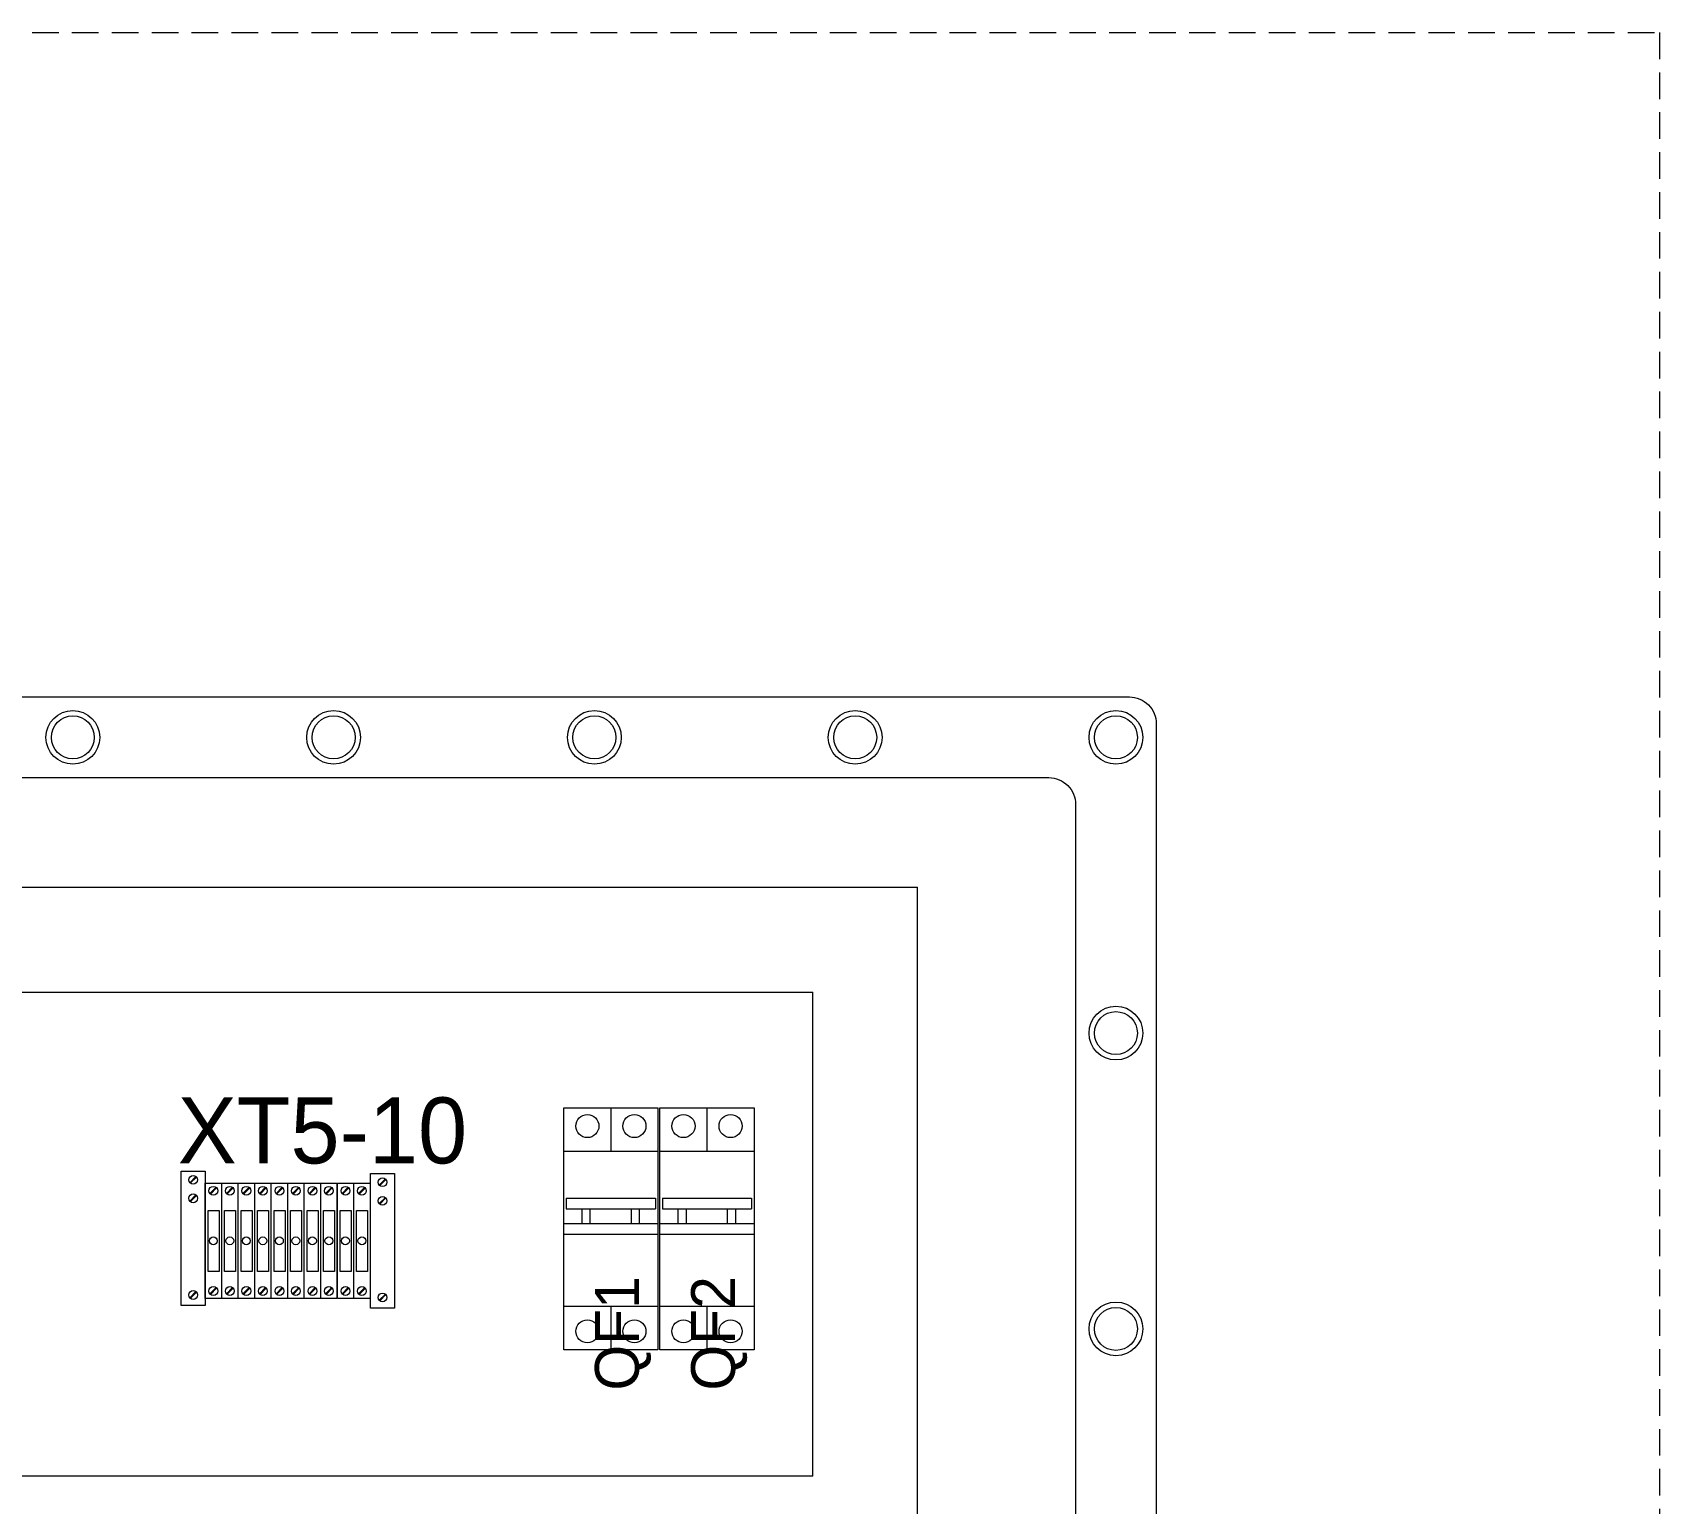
# Model space of a CAD drawing. Header units: millimetres. Extents: x 32721 to 72822, y 57624 to 123188.
# Drawn here: x 38246.3 to 38552.1, y 61908.3 to 62184.8 of the extents above; entities that cross this region are included whole.
import ezdxf

# ---------------------------------------------------------------- set-up
doc = ezdxf.new("R2010")
doc.units = ezdxf.units.MM
doc.header["$LTSCALE"] = 10
doc.linetypes.add('DASHED', pattern=[0.75, 0.5, -0.25])
doc.layers.add('1轮廓实线层', color=7, linetype='Continuous', lineweight=18)
doc.layers.add('6文字层', color=3, linetype='Continuous', lineweight=18)
doc.styles.add('样式 1', font='SIMYOU.TTF', dxfattribs={"width": 0.75})

msp = doc.modelspace()

# ---------------------------------------------------------------- linework, layer by layer
at = {"layer": '1轮廓实线层'}
for p, q in [((37755.02, 62059.91), (38452.49, 62059.91)), ((37770.18, 62044.74), (38437.33, 62044.74)), ((37794.84, 62024.15), (38412.67, 62024.15)), ((38412.67, 61691.33), (38412.67, 62024.15)), ((37814.56, 62004.45), (38392.95, 62004.45)), ((38392.95, 61913.47), (38392.95, 62004.45)), ((38346.17, 61982.7), (38355.01, 61982.7)), ((38346.17, 61937.21), (38346.17, 61982.7)), ((38355.01, 61982.7), (38363.86, 61982.7)), ((38355.01, 61982.7), (38355.01, 61974.54)), ((38363.86, 61982.7), (38363.86, 61937.21)), ((38364.24, 61982.7), (38373.08, 61982.7)), ((38364.24, 61937.21), (38364.24, 61982.7)), ((38373.08, 61982.7), (38381.93, 61982.7)), ((38373.08, 61982.7), (38373.08, 61974.54)), ((38381.93, 61982.7), (38381.93, 61937.21)), ((38346.17, 61974.54), (38363.86, 61974.54)), ((38364.24, 61974.54), (38381.93, 61974.54)), ((38346.62, 61965.72), (38363.4, 61965.72)), ((38346.62, 61965.72), (38346.62, 61963.72)), ((38346.62, 61963.72), (38363.4, 61963.72)), ((38349.61, 61960.96), (38349.61, 61963.72)), ((38351.14, 61960.96), (38351.14, 61963.72)), ((38358.89, 61960.96), (38358.89, 61963.72)), ((38360.41, 61960.96), (38360.41, 61963.72)), ((38363.4, 61965.72), (38363.4, 61963.72)), ((38364.7, 61965.72), (38381.47, 61965.72)), ((38364.7, 61965.72), (38364.7, 61963.72)), ((38364.7, 61963.72), (38381.47, 61963.72)), ((38367.69, 61960.96), (38367.69, 61963.72)), ((38369.21, 61960.96), (38369.21, 61963.72)), ((38376.96, 61960.96), (38376.96, 61963.72)), ((38378.48, 61960.96), (38378.48, 61963.72)), ((38381.47, 61965.72), (38381.47, 61963.72)), ((38346.17, 61960.96), (38363.86, 61960.96)), ((38364.24, 61960.96), (38381.93, 61960.96)), ((38346.17, 61958.96), (38363.86, 61958.96)), ((38364.24, 61958.96), (38381.93, 61958.96)), ((38346.17, 61945.37), (38363.86, 61945.37)), ((38355.01, 61945.37), (38355.01, 61937.21)), ((38364.24, 61945.37), (38381.93, 61945.37)), ((38373.08, 61945.37), (38373.08, 61937.21)), ((38355.01, 61937.21), (38346.17, 61937.21)), ((38363.86, 61937.21), (38355.01, 61937.21)), ((38373.08, 61937.21), (38364.24, 61937.21)), ((38381.93, 61937.21), (38373.08, 61937.21)), ((38392.95, 61913.47), (37814.56, 61913.47))]:
    msp.add_line(p, q, dxfattribs=at)
at = {"layer": '1轮廓实线层', "lineweight": 13}
for p, q in [((38274.2, 61970.77), (38278.75, 61970.77)), ((38274.2, 61945.5), (38274.2, 61970.77)), ((38275.85, 61968.61), (38277.01, 61969.77)), ((38275.95, 61968.51), (38277.11, 61969.67)), ((38278.75, 61970.77), (38278.75, 61945.5)), ((38309.8, 61970.31), (38314.35, 61970.31)), ((38309.8, 61945.04), (38309.8, 61970.31)), ((38311.45, 61968.16), (38312.61, 61969.32)), ((38311.55, 61968.06), (38312.71, 61969.22)), ((38314.35, 61970.31), (38314.35, 61945.04)), ((38275.85, 61965.14), (38277.01, 61966.3)), ((38275.95, 61965.04), (38277.11, 61966.2)), ((38278.75, 61968.55), (38281.79, 61968.55)), ((38278.75, 61946.81), (38278.75, 61968.55)), ((38279.64, 61966.57), (38280.8, 61967.74)), ((38279.74, 61966.47), (38280.9, 61967.63)), ((38281.79, 61968.55), (38281.79, 61946.81)), ((38281.86, 61968.55), (38284.89, 61968.55)), ((38281.86, 61946.81), (38281.86, 61968.55)), ((38282.74, 61966.57), (38283.9, 61967.74)), ((38282.84, 61966.47), (38284.01, 61967.63)), ((38284.89, 61968.55), (38284.89, 61946.81)), ((38284.96, 61968.55), (38288, 61968.55)), ((38284.96, 61946.81), (38284.96, 61968.55)), ((38285.85, 61966.57), (38287.01, 61967.74)), ((38285.95, 61966.47), (38287.11, 61967.63)), ((38288, 61968.55), (38288, 61946.81)), ((38288.07, 61968.55), (38291.1, 61968.55)), ((38288.07, 61946.81), (38288.07, 61968.55)), ((38288.95, 61966.57), (38290.11, 61967.74)), ((38289.06, 61966.47), (38290.22, 61967.63)), ((38291.1, 61968.55), (38291.1, 61946.81)), ((38291.17, 61968.55), (38294.21, 61968.55)), ((38291.17, 61946.81), (38291.17, 61968.55)), ((38292.06, 61966.57), (38293.22, 61967.74)), ((38292.16, 61966.47), (38293.32, 61967.63)), ((38294.21, 61968.55), (38294.21, 61946.81)), ((38294.28, 61968.55), (38297.31, 61968.55)), ((38294.28, 61946.81), (38294.28, 61968.55)), ((38295.16, 61966.57), (38296.32, 61967.74)), ((38295.27, 61966.47), (38296.43, 61967.63)), ((38297.31, 61968.55), (38297.31, 61946.81)), ((38297.38, 61968.55), (38300.42, 61968.55)), ((38297.38, 61946.81), (38297.38, 61968.55)), ((38298.27, 61966.57), (38299.43, 61967.74)), ((38298.37, 61966.47), (38299.53, 61967.63)), ((38300.42, 61968.55), (38300.42, 61946.81)), ((38300.49, 61968.55), (38303.52, 61968.55)), ((38300.49, 61946.81), (38300.49, 61968.55)), ((38301.37, 61966.57), (38302.53, 61967.74)), ((38301.48, 61966.47), (38302.64, 61967.63)), ((38303.52, 61968.55), (38303.52, 61946.81)), ((38303.59, 61968.55), (38306.63, 61968.55)), ((38303.59, 61946.81), (38303.59, 61968.55)), ((38304.48, 61966.57), (38305.64, 61967.74)), ((38304.58, 61966.47), (38305.74, 61967.63)), ((38306.63, 61968.55), (38306.63, 61946.81)), ((38306.7, 61968.55), (38309.73, 61968.55)), ((38306.7, 61946.81), (38306.7, 61968.55)), ((38307.58, 61966.57), (38308.74, 61967.74)), ((38307.69, 61966.47), (38308.85, 61967.63)), ((38309.73, 61968.55), (38309.73, 61946.81)), ((38309.8, 61946.81), (38309.8, 61968.55)), ((38311.45, 61964.68), (38312.61, 61965.84)), ((38311.55, 61964.58), (38312.71, 61965.74)), ((38275.85, 61946.97), (38277.01, 61948.13)), ((38275.95, 61946.87), (38277.11, 61948.03)), ((38279.64, 61947.72), (38280.8, 61948.89)), ((38279.74, 61947.62), (38280.9, 61948.78)), ((38282.74, 61947.72), (38283.9, 61948.89)), ((38282.84, 61947.62), (38284.01, 61948.78)), ((38285.85, 61947.72), (38287.01, 61948.89)), ((38285.95, 61947.62), (38287.11, 61948.78)), ((38288.95, 61947.72), (38290.11, 61948.89)), ((38289.06, 61947.62), (38290.22, 61948.78)), ((38292.06, 61947.72), (38293.22, 61948.89)), ((38292.16, 61947.62), (38293.32, 61948.78)), ((38295.16, 61947.72), (38296.32, 61948.89)), ((38295.27, 61947.62), (38296.43, 61948.78)), ((38298.27, 61947.72), (38299.43, 61948.89)), ((38298.37, 61947.62), (38299.53, 61948.78)), ((38301.37, 61947.72), (38302.53, 61948.89)), ((38301.48, 61947.62), (38302.64, 61948.78)), ((38304.48, 61947.72), (38305.64, 61948.89)), ((38304.58, 61947.62), (38305.74, 61948.78)), ((38307.58, 61947.72), (38308.74, 61948.89)), ((38307.69, 61947.62), (38308.85, 61948.78)), ((38278.75, 61945.5), (38274.2, 61945.5)), ((38281.79, 61946.81), (38278.75, 61946.81)), ((38284.89, 61946.81), (38281.86, 61946.81)), ((38288, 61946.81), (38284.96, 61946.81)), ((38291.1, 61946.81), (38288.07, 61946.81)), ((38294.21, 61946.81), (38291.17, 61946.81)), ((38297.31, 61946.81), (38294.28, 61946.81)), ((38300.42, 61946.81), (38297.38, 61946.81)), ((38303.52, 61946.81), (38300.49, 61946.81)), ((38306.63, 61946.81), (38303.59, 61946.81)), ((38309.73, 61946.81), (38306.7, 61946.81)), ((38314.35, 61945.04), (38309.8, 61945.04)), ((38311.45, 61946.52), (38312.61, 61947.68)), ((38311.55, 61946.41), (38312.71, 61947.58))]:
    msp.add_line(p, q, dxfattribs=at)
at = {"layer": '1轮廓实线层', "linetype": 'DASHED'}
msp.add_lwpolyline([(37616.2, 62184.8), (38552.14, 62184.8), (38552.14, 61318.65), (37616.2, 61318.65)], close=True, dxfattribs=at)
at = {"layer": '1轮廓实线层'}
for points in [[(38452.49, 62059.91, -0.414214), (38457.54, 62054.85), (38457.54, 61660.63, -0.414214), (38452.49, 61655.58)], [(38437.33, 62044.74, -0.414214), (38442.38, 62039.69), (38442.38, 61675.79, -0.414214), (38437.33, 61670.74)]]:
    msp.add_lwpolyline(points, format="xyb", dxfattribs=at)
at = {"layer": '1轮廓实线层', "lineweight": 13}
for points in [[(38279.28, 61963.41), (38281.34, 61963.41), (38281.34, 61951.9), (38279.28, 61951.9)], [(38282.38, 61963.41), (38284.44, 61963.41), (38284.44, 61951.9), (38282.38, 61951.9)], [(38285.49, 61963.41), (38287.55, 61963.41), (38287.55, 61951.9), (38285.49, 61951.9)], [(38288.59, 61963.41), (38290.65, 61963.41), (38290.65, 61951.9), (38288.59, 61951.9)], [(38291.7, 61963.41), (38293.76, 61963.41), (38293.76, 61951.9), (38291.7, 61951.9)], [(38294.8, 61963.41), (38296.86, 61963.41), (38296.86, 61951.9), (38294.8, 61951.9)], [(38297.91, 61963.41), (38299.97, 61963.41), (38299.97, 61951.9), (38297.91, 61951.9)], [(38301.01, 61963.41), (38303.07, 61963.41), (38303.07, 61951.9), (38301.01, 61951.9)], [(38304.12, 61963.41), (38306.18, 61963.41), (38306.18, 61951.9), (38304.12, 61951.9)], [(38307.22, 61963.41), (38309.28, 61963.41), (38309.28, 61951.9), (38307.22, 61951.9)]]:
    msp.add_lwpolyline(points, close=True, dxfattribs=at)
at = {"layer": '1轮廓实线层'}
for centre, radius in [((38253.86, 62052.32), 5.05), ((38253.86, 62052.32), 4.04), ((38302.89, 62052.32), 5.05), ((38302.89, 62052.32), 4.04), ((38351.91, 62052.32), 5.05), ((38351.91, 62052.32), 4.04), ((38400.94, 62052.32), 5.05), ((38400.94, 62052.32), 4.04), ((38449.96, 62052.32), 5.05), ((38449.96, 62052.32), 4.04), ((38449.96, 61996.73), 5.05), ((38449.96, 61996.73), 4.04), ((38350.59, 61979.25), 2.17), ((38359.43, 61979.25), 2.17), ((38368.66, 61979.25), 2.17), ((38377.51, 61979.25), 2.17), ((38449.96, 61941.13), 5.05), ((38449.96, 61941.13), 4.04), ((38350.59, 61940.67), 2.17), ((38359.43, 61940.67), 2.17), ((38368.66, 61940.67), 2.17), ((38377.51, 61940.67), 2.17)]:
    msp.add_circle(centre, radius, dxfattribs=at)
at = {"layer": '1轮廓实线层', "lineweight": 13}
for centre, radius in [((38276.48, 61969.14), 0.821), ((38312.08, 61968.69), 0.821), ((38276.48, 61965.67), 0.821), ((38280.27, 61967.1), 0.821), ((38283.37, 61967.1), 0.821), ((38286.48, 61967.1), 0.821), ((38289.58, 61967.1), 0.821), ((38292.69, 61967.1), 0.821), ((38295.79, 61967.1), 0.821), ((38298.9, 61967.1), 0.821), ((38302, 61967.1), 0.821), ((38305.11, 61967.1), 0.821), ((38308.21, 61967.1), 0.821), ((38312.08, 61965.21), 0.821), ((38280.27, 61957.68), 0.742), ((38283.37, 61957.68), 0.742), ((38286.48, 61957.68), 0.742), ((38289.58, 61957.68), 0.742), ((38292.69, 61957.68), 0.742), ((38295.79, 61957.68), 0.742), ((38298.9, 61957.68), 0.742), ((38302, 61957.68), 0.742), ((38305.11, 61957.68), 0.742), ((38308.21, 61957.68), 0.742), ((38276.48, 61947.5), 0.821), ((38280.27, 61948.25), 0.821), ((38283.37, 61948.25), 0.821), ((38286.48, 61948.25), 0.821), ((38289.58, 61948.25), 0.821), ((38292.69, 61948.25), 0.821), ((38295.79, 61948.25), 0.821), ((38298.9, 61948.25), 0.821), ((38302, 61948.25), 0.821), ((38305.11, 61948.25), 0.821), ((38308.21, 61948.25), 0.821), ((38312.08, 61947.05), 0.821)]:
    msp.add_circle(centre, radius, dxfattribs=at)

# ---------------------------------------------------------------- texts
at = {"layer": '6文字层', "style": '样式 1'}
for s, height, rotation, p in [('XT5-10', 12.404, 360, (38273.59, 61972.23)), ('QF1', 8.269, 90, (38360.29, 61929.53)), ('QF2', 8.269, 90, (38378.37, 61929.53))]:
    msp.add_text(s, height=height, rotation=rotation, dxfattribs=at).set_placement(p)

doc.saveas('drawing.dxf')
